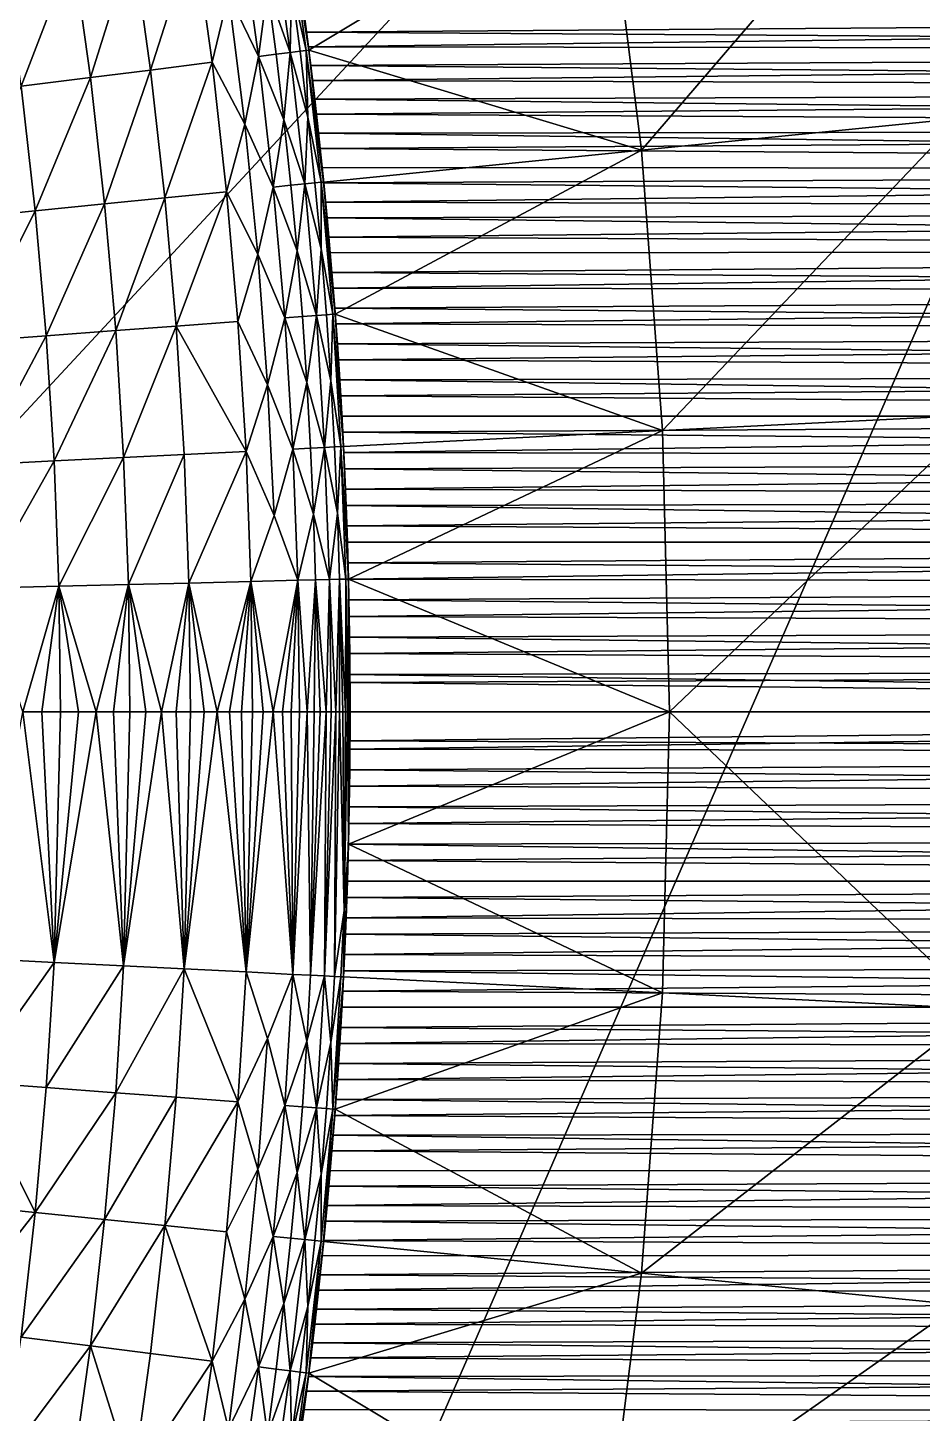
# Model space of a CAD drawing. Header units: millimetres. Extents: x -3250 to 6200, y -3250 to 3250.
# Drawn here: x 2349 to 2769, y -330 to 321 of the extents above; entities that cross this region are included whole.
import ezdxf

# ---------------------------------------------------------------- set-up
doc = ezdxf.new("R2010")
doc.units = ezdxf.units.MM
doc.header["$MEASUREMENT"] = 0
doc.layers.add('MESH_3D', color=2, linetype='CONTINUOUS')

msp = doc.modelspace()

# ---------------------------------------------------------------- linework, layer by layer
at = {"layer": 'MESH_3D'}
for points in [[(2150.48, 2436.79, 32500), (-2326.57, -2269.27, 32500), (3105.61, 957.95, 32500)], [(3105.61, 957.95, 32500), (-2326.57, -2269.27, 32500), (-1962.36, -2590.68, 32500)], [(3105.61, 957.95, 32500), (-1962.36, -2590.68, 32500), (-1625, -2814.58, 32500)], [(3105.61, 957.95, 32500), (-1625, -2814.58, 32500), (-723.19, -3168.52, 32500)], [(3105.61, 957.95, 32500), (-723.19, -3168.52, 32500), (1410.12, -2928.15, 32500)], [(3105.61, 957.95, 32500), (1410.12, -2928.15, 32500), (2382.42, -2210.56, 32500)], [(3105.61, 957.95, 32500), (2382.42, -2210.56, 32500), (3185.56, -643.97, 32500)], [(2917.05, 439.67, 24600), (2786.09, 278.79, 24400), (2768.73, 417.32, 24400)], [(2768.73, 417.32, 24400), (2636.83, 263.85, 24200), (2620.4, 394.96, 24200)], [(2768.73, 417.32, 24400), (2786.09, 278.79, 24400), (2636.83, 263.85, 24200)], [(2620.4, 394.96, 24200), (2480.6, 310.86, 24000), (2472.08, 372.61, 24000)], [(2620.4, 394.96, 24200), (2636.83, 263.85, 24200), (2480.6, 310.86, 24000)], [(2461.23, 339.65, -138.74), (2463.3, 371.28, -105.25), (2471.79, 309.76, -105.25)], [(2472.43, 341.19, -71.93), (2471.79, 309.76, -105.25), (2463.3, 371.28, -105.25)], [(2470.91, 372.43, -38.42), (2472.08, 372.61), (2480.6, 310.86)], [(2470.91, 372.43, -38.42), (2480.6, 310.86), (2479.43, 310.71, -38.42)], [(2472.43, 341.19, -71.93), (2470.91, 372.43, -38.42), (2479.43, 310.71, -38.42)], [(2472.08, 372.61), (2476.32, 343.29, 477.4), (2480.6, 310.86)], [(2472.08, 372.61, 24000), (2480.6, 310.86, 24000), (2477.49, 334.73, 1926.61)], [(2426.81, 365.78, -238.11), (2406.21, 301.54, -303.82), (2397.94, 361.43, -303.82)], [(2426.81, 365.78, -238.11), (2435.18, 305.17, -238.11), (2406.21, 301.54, -303.82)], [(2442.91, 337.12, -205.25), (2435.18, 305.17, -238.11), (2426.81, 365.78, -238.11)], [(2442.91, 337.12, -205.25), (2448.6, 369.07, -171.85), (2457.04, 307.91, -171.85)], [(2461.23, 339.65, -138.74), (2457.04, 307.91, -171.85), (2448.6, 369.07, -171.85)], [(2397.94, 361.43, -303.82), (2378.03, 298.01, -355.73), (2369.86, 357.2, -355.73)], [(2397.94, 361.43, -303.82), (2406.21, 301.54, -303.82), (2378.03, 298.01, -355.73)], [(2369.86, 357.2, -355.73), (2345.58, 293.94, -406.77), (2337.52, 352.33, -406.77)], [(2369.86, 357.2, -355.73), (2378.03, 298.01, -355.73), (2345.58, 293.94, -406.77)], [(2461.23, 339.65, -138.74), (2465.27, 308.94, -138.74), (2457.04, 307.91, -171.85)], [(2461.23, 339.65, -138.74), (2471.79, 309.76, -105.25), (2465.27, 308.94, -138.74)], [(2472.43, 341.19, -71.93), (2476.49, 310.34, -71.93), (2471.79, 309.76, -105.25)], [(2472.43, 341.19, -71.93), (2479.43, 310.71, -38.42), (2476.49, 310.34, -71.93)], [(2476.32, 343.29, 477.4), (2478.4, 327.92, 470.3), (2480.6, 310.86)], [(2442.91, 337.12, -205.25), (2450.56, 276.11, -205.25), (2435.18, 305.17, -238.11)], [(2442.91, 337.12, -205.25), (2457.04, 307.91, -171.85), (2450.56, 276.11, -205.25)], [(2480.6, 310.86, 24000), (2479.53, 319.26, 1933.53), (2477.49, 334.73, 1926.61)], [(2477.49, 334.73, 1926.61), (2479.53, 319.26, 1933.53), (3800, 329.03, 1929.2)], [(2480.41, 312.37, 463.51), (2478.4, 327.92, 470.3), (3800, 329.03, 470.8)], [(2478.4, 327.92, 470.3), (2480.41, 312.37, 463.51), (2480.6, 310.86)], [(2479.53, 319.26, 1933.53), (3800, 310.75, 1937.18), (3800, 329.03, 1929.2)], [(2480.41, 312.37, 463.51), (3800, 329.03, 470.8), (3800, 310.75, 462.82)], [(2480.6, 310.86, 24000), (2481.5, 303.61, 1940.15), (2479.53, 319.26, 1933.53)], [(2479.53, 319.26, 1933.53), (2481.5, 303.61, 1940.15), (3800, 310.75, 1937.18)], [(2450.56, 276.11, -205.25), (2457.04, 307.91, -171.85), (2463.96, 246.56, -171.85)], [(2465.27, 308.94, -138.74), (2468.93, 278.18, -138.74), (2457.04, 307.91, -171.85)], [(2468.93, 278.18, -138.74), (2463.96, 246.56, -171.85), (2457.04, 307.91, -171.85)], [(2465.27, 308.94, -138.74), (2471.79, 309.76, -105.25), (2468.93, 278.18, -138.74)], [(2468.93, 278.18, -138.74), (2471.79, 309.76, -105.25), (2478.74, 248.04, -105.25)], [(2476.49, 310.34, -71.93), (2480.16, 279.45, -71.93), (2471.79, 309.76, -105.25)], [(2480.16, 279.45, -71.93), (2478.74, 248.04, -105.25), (2471.79, 309.76, -105.25)], [(2476.49, 310.34, -71.93), (2479.43, 310.71, -38.42), (2480.16, 279.45, -71.93)], [(2479.43, 310.71, -38.42), (2480.6, 310.86), (2487.58, 248.92)], [(2479.43, 310.71, -38.42), (2487.58, 248.92), (2486.4, 248.8, -38.42)], [(2480.16, 279.45, -71.93), (2479.43, 310.71, -38.42), (2486.4, 248.8, -38.42)], [(2480.41, 312.37, 463.51), (2482.34, 296.64, 457.03), (2480.6, 310.86)], [(2482.34, 296.64, 457.03), (2480.41, 312.37, 463.51), (3800, 310.75, 462.82)], [(2480.6, 310.86), (2484.19, 280.75, 450.88), (2487.58, 248.92)], [(2480.6, 310.86), (2482.34, 296.64, 457.03), (2484.19, 280.75, 450.88)], [(2480.6, 310.86, 24000), (2487.58, 248.92, 24000), (2485.18, 271.81, 1952.41)], [(2480.6, 310.86, 24000), (2485.18, 271.81, 1952.41), (2483.38, 287.8, 1946.44)], [(2480.6, 310.86, 24000), (2483.38, 287.8, 1946.44), (2481.5, 303.61, 1940.15)], [(2636.83, 263.85, 24200), (2487.58, 248.92, 24000), (2480.6, 310.86, 24000)], [(2481.5, 303.61, 1940.15), (3800, 292.27, 1944.7), (3800, 310.75, 1937.18)], [(2482.34, 296.64, 457.03), (3800, 310.75, 462.82), (3800, 292.27, 455.3)], [(2406.21, 301.54, -303.82), (2384.72, 238.63, -355.73), (2378.03, 298.01, -355.73)], [(2406.21, 301.54, -303.82), (2412.98, 241.46, -303.82), (2384.72, 238.63, -355.73)], [(2435.18, 305.17, -238.11), (2412.98, 241.46, -303.82), (2406.21, 301.54, -303.82)], [(2435.18, 305.17, -238.11), (2442.03, 244.36, -238.11), (2412.98, 241.46, -303.82)], [(2450.56, 276.11, -205.25), (2442.03, 244.36, -238.11), (2435.18, 305.17, -238.11)], [(2481.5, 303.61, 1940.15), (2483.38, 287.8, 1946.44), (3800, 292.27, 1944.7)], [(2345.58, 293.94, -406.77), (2352.18, 235.37, -406.77), (2316.37, 231.79, -455.71)], [(2378.03, 298.01, -355.73), (2352.18, 235.37, -406.77), (2345.58, 293.94, -406.77)], [(2378.03, 298.01, -355.73), (2384.72, 238.63, -355.73), (2352.18, 235.37, -406.77)], [(2484.19, 280.75, 450.88), (2482.34, 296.64, 457.03), (3800, 292.27, 455.3)], [(2483.38, 287.8, 1946.44), (3800, 273.62, 1951.75), (3800, 292.27, 1944.7)], [(2483.38, 287.8, 1946.44), (2485.18, 271.81, 1952.41), (3800, 273.62, 1951.75)], [(2484.19, 280.75, 450.88), (3800, 292.27, 455.3), (3800, 273.62, 448.25)], [(2484.19, 280.75, 450.88), (2485.95, 264.69, 445.06), (2487.58, 248.92)], [(2485.95, 264.69, 445.06), (2484.19, 280.75, 450.88), (3800, 273.62, 448.25)], [(2450.56, 276.11, -205.25), (2456.68, 214.93, -205.25), (2442.03, 244.36, -238.11)], [(2450.56, 276.11, -205.25), (2463.96, 246.56, -171.85), (2456.68, 214.93, -205.25)], [(2468.93, 278.18, -138.74), (2472.21, 247.38, -138.74), (2463.96, 246.56, -171.85)], [(2468.93, 278.18, -138.74), (2478.74, 248.04, -105.25), (2472.21, 247.38, -138.74)], [(2480.16, 279.45, -71.93), (2483.45, 248.51, -71.93), (2478.74, 248.04, -105.25)], [(2480.16, 279.45, -71.93), (2486.4, 248.8, -38.42), (2483.45, 248.51, -71.93)], [(2485.18, 271.81, 1952.41), (3800, 254.79, 1958.34), (3800, 273.62, 1951.75)], [(2485.95, 264.69, 445.06), (3800, 273.62, 448.25), (3800, 254.79, 441.66)], [(2786.09, 278.79, 24400), (2646.71, 132.09, 24200), (2636.83, 263.85, 24200)], [(2786.09, 278.79, 24400), (2796.52, 139.57, 24400), (2646.71, 132.09, 24200)], [(2487.58, 248.92, 24000), (2486.89, 255.67, 1958.04), (2485.18, 271.81, 1952.41)], [(2485.18, 271.81, 1952.41), (2486.89, 255.67, 1958.04), (3800, 254.79, 1958.34)], [(2485.95, 264.69, 445.06), (2487.62, 248.48, 439.57), (2487.58, 248.92)], [(2487.62, 248.48, 439.57), (2485.95, 264.69, 445.06), (3800, 254.79, 441.66)], [(2636.83, 263.85, 24200), (2493.01, 186.83, 24000), (2487.58, 248.92, 24000)], [(2636.83, 263.85, 24200), (2646.71, 132.09, 24200), (2493.01, 186.83, 24000)], [(2487.58, 248.92, 24000), (2488.51, 239.38, 1963.34), (2486.89, 255.67, 1958.04)], [(2486.89, 255.67, 1958.04), (2488.51, 239.38, 1963.34), (3800, 254.79, 1958.34)], [(2487.62, 248.48, 439.57), (3800, 254.79, 441.66), (3800, 235.8, 435.54)], [(2488.51, 239.38, 1963.34), (3800, 235.8, 1964.46), (3800, 254.79, 1958.34)], [(2472.21, 247.38, -138.74), (2478.74, 248.04, -105.25), (2475.1, 216.54, -138.74)], [(2475.1, 216.54, -138.74), (2478.74, 248.04, -105.25), (2484.16, 186.16, -105.25)], [(2483.45, 248.51, -71.93), (2486.36, 217.53, -71.93), (2478.74, 248.04, -105.25)], [(2486.36, 217.53, -71.93), (2484.16, 186.16, -105.25), (2478.74, 248.04, -105.25)], [(2483.45, 248.51, -71.93), (2486.4, 248.8, -38.42), (2486.36, 217.53, -71.93)], [(2486.36, 217.53, -71.93), (2486.4, 248.8, -38.42), (2491.83, 186.74, -38.42)], [(2486.4, 248.8, -38.42), (2487.58, 248.92), (2493.01, 186.83)], [(2486.4, 248.8, -38.42), (2493.01, 186.83), (2491.83, 186.74, -38.42)], [(2487.58, 248.92), (2490.68, 215.63, 429.61), (2493.01, 186.83)], [(2487.58, 248.92), (2489.2, 232.13, 434.42), (2490.68, 215.63, 429.61)], [(2487.62, 248.48, 439.57), (2489.2, 232.13, 434.42), (2487.58, 248.92)], [(2487.58, 248.92, 24000), (2493.01, 186.83, 24000), (2490.04, 222.95, 1968.3)], [(2487.58, 248.92, 24000), (2490.04, 222.95, 1968.3), (2488.51, 239.38, 1963.34)], [(2489.2, 232.13, 434.42), (2487.62, 248.48, 439.57), (3800, 235.8, 435.54)], [(2412.98, 241.46, -303.82), (2389.93, 179.1, -355.73), (2384.72, 238.63, -355.73)], [(2412.98, 241.46, -303.82), (2418.25, 181.22, -303.82), (2389.93, 179.1, -355.73)], [(2442.03, 244.36, -238.11), (2418.25, 181.22, -303.82), (2412.98, 241.46, -303.82)], [(2442.03, 244.36, -238.11), (2447.36, 183.4, -238.11), (2418.25, 181.22, -303.82)], [(2456.68, 214.93, -205.25), (2447.36, 183.4, -238.11), (2442.03, 244.36, -238.11)], [(2456.68, 214.93, -205.25), (2463.96, 246.56, -171.85), (2469.34, 185.05, -171.85)], [(2472.21, 247.38, -138.74), (2475.1, 216.54, -138.74), (2463.96, 246.56, -171.85)], [(2475.1, 216.54, -138.74), (2469.34, 185.05, -171.85), (2463.96, 246.56, -171.85)], [(2352.18, 235.37, -406.77), (2321.43, 173.97, -455.71), (2316.37, 231.79, -455.71)], [(2352.18, 235.37, -406.77), (2357.32, 176.66, -406.77), (2321.43, 173.97, -455.71)], [(2384.72, 238.63, -355.73), (2357.32, 176.66, -406.77), (2352.18, 235.37, -406.77)], [(2384.72, 238.63, -355.73), (2389.93, 179.1, -355.73), (2357.32, 176.66, -406.77)], [(2488.51, 239.38, 1963.34), (2490.04, 222.95, 1968.3), (3800, 235.8, 1964.46)], [(2489.2, 232.13, 434.42), (3800, 235.8, 435.54), (3800, 216.67, 429.9)], [(2490.04, 222.95, 1968.3), (3800, 216.67, 1970.1), (3800, 235.8, 1964.46)], [(2490.68, 215.63, 429.61), (2489.2, 232.13, 434.42), (3800, 216.67, 429.9)], [(2493.01, 186.83, 24000), (2491.47, 206.39, 1972.92), (2490.04, 222.95, 1968.3)], [(2490.04, 222.95, 1968.3), (2491.47, 206.39, 1972.92), (3800, 216.67, 1970.1)], [(2456.68, 214.93, -205.25), (2461.28, 153.62, -205.25), (2447.36, 183.4, -238.11)], [(2456.68, 214.93, -205.25), (2469.34, 185.05, -171.85), (2461.28, 153.62, -205.25)], [(2475.1, 216.54, -138.74), (2477.61, 185.67, -138.74), (2469.34, 185.05, -171.85)], [(2475.1, 216.54, -138.74), (2484.16, 186.16, -105.25), (2477.61, 185.67, -138.74)], [(2486.36, 217.53, -71.93), (2488.88, 186.52, -71.93), (2484.16, 186.16, -105.25)], [(2486.36, 217.53, -71.93), (2491.83, 186.74, -38.42), (2488.88, 186.52, -71.93)], [(2492.07, 199, 425.15), (2490.68, 215.63, 429.61), (3800, 216.67, 429.9)], [(2490.68, 215.63, 429.61), (2492.07, 199, 425.15), (2493.01, 186.83)], [(2491.47, 206.39, 1972.92), (3800, 197.41, 1975.26), (3800, 216.67, 1970.1)], [(2492.07, 199, 425.15), (3800, 216.67, 429.9), (3800, 197.41, 424.74)], [(2493.01, 186.83, 24000), (2492.79, 189.69, 1977.19), (2491.47, 206.39, 1972.92)], [(2491.47, 206.39, 1972.92), (2492.79, 189.69, 1977.19), (3800, 197.41, 1975.26)], [(2492.07, 199, 425.15), (2493.35, 182.25, 421.04), (2493.01, 186.83)], [(2493.35, 182.25, 421.04), (2492.07, 199, 425.15), (3800, 197.41, 424.74)], [(2492.79, 189.69, 1977.19), (3800, 178.02, 1979.94), (3800, 197.41, 1975.26)], [(2493.35, 182.25, 421.04), (3800, 197.41, 424.74), (3800, 178.02, 420.06)], [(2493.01, 186.83, 24000), (2494.02, 172.88, 1981.1), (2492.79, 189.69, 1977.19)], [(2492.79, 189.69, 1977.19), (2494.02, 172.88, 1981.1), (3800, 178.02, 1979.94)], [(2447.36, 183.4, -238.11), (2451.17, 122.33, -238.11), (2418.25, 181.22, -303.82)], [(2461.28, 153.62, -205.25), (2451.17, 122.33, -238.11), (2447.36, 183.4, -238.11)], [(2461.28, 153.62, -205.25), (2469.34, 185.05, -171.85), (2473.18, 123.43, -171.85)], [(2477.61, 185.67, -138.74), (2479.73, 154.77, -138.74), (2469.34, 185.05, -171.85)], [(2479.73, 154.77, -138.74), (2473.18, 123.43, -171.85), (2469.34, 185.05, -171.85)], [(2477.61, 185.67, -138.74), (2484.16, 186.16, -105.25), (2479.73, 154.77, -138.74)], [(2479.73, 154.77, -138.74), (2484.16, 186.16, -105.25), (2488.03, 124.17, -105.25)], [(2488.88, 186.52, -71.93), (2491.01, 155.47, -71.93), (2484.16, 186.16, -105.25)], [(2491.01, 155.47, -71.93), (2488.03, 124.17, -105.25), (2484.16, 186.16, -105.25)], [(2488.88, 186.52, -71.93), (2491.83, 186.74, -38.42), (2491.01, 155.47, -71.93)], [(2491.01, 155.47, -71.93), (2491.83, 186.74, -38.42), (2495.71, 124.56, -38.42)], [(2491.83, 186.74, -38.42), (2493.01, 186.83), (2496.89, 124.61)], [(2491.83, 186.74, -38.42), (2496.89, 124.61), (2495.71, 124.56, -38.42)], [(2493.01, 186.83), (2493.35, 182.25, 421.04), (2494.52, 165.39, 417.28)], [(2493.01, 186.83), (2494.52, 165.39, 417.28), (2495.59, 148.42, 413.89)], [(2493.01, 186.83), (2495.59, 148.42, 413.89), (2496.89, 124.61)], [(2493.01, 186.83, 24000), (2496.89, 124.61, 24000), (2495.13, 155.96, 1984.65)], [(2493.01, 186.83, 24000), (2495.13, 155.96, 1984.65), (2494.02, 172.88, 1981.1)], [(2646.71, 132.09, 24200), (2496.89, 124.61, 24000), (2493.01, 186.83, 24000)], [(2357.32, 176.66, -406.77), (2325.05, 116.04, -455.71), (2321.43, 173.97, -455.71)], [(2357.32, 176.66, -406.77), (2360.99, 117.83, -406.77), (2325.05, 116.04, -455.71)], [(2389.93, 179.1, -355.73), (2360.99, 117.83, -406.77), (2357.32, 176.66, -406.77)], [(2389.93, 179.1, -355.73), (2393.65, 119.46, -355.73), (2360.99, 117.83, -406.77)], [(2418.25, 181.22, -303.82), (2393.65, 119.46, -355.73), (2389.93, 179.1, -355.73)], [(2418.25, 181.22, -303.82), (2422.02, 120.88, -303.82), (2393.65, 119.46, -355.73)], [(2451.17, 122.33, -238.11), (2422.02, 120.88, -303.82), (2418.25, 181.22, -303.82)], [(2494.52, 165.39, 417.28), (2493.35, 182.25, 421.04), (3800, 178.02, 420.06)], [(2494.02, 172.88, 1981.1), (3800, 158.52, 1984.14), (3800, 178.02, 1979.94)], [(2494.52, 165.39, 417.28), (3800, 178.02, 420.06), (3800, 158.52, 415.86)], [(2494.02, 172.88, 1981.1), (2495.13, 155.96, 1984.65), (3800, 158.52, 1984.14)], [(2495.59, 148.42, 413.89), (2494.52, 165.39, 417.28), (3800, 158.52, 415.86)], [(2495.13, 155.96, 1984.65), (3800, 138.92, 1987.85), (3800, 158.52, 1984.14)], [(2495.59, 148.42, 413.89), (3800, 158.52, 415.86), (3800, 138.92, 412.15)], [(2461.28, 153.62, -205.25), (2464.34, 92.21, -205.25), (2451.17, 122.33, -238.11)], [(2461.28, 153.62, -205.25), (2473.18, 123.43, -171.85), (2464.34, 92.21, -205.25)], [(2479.73, 154.77, -138.74), (2481.46, 123.84, -138.74), (2473.18, 123.43, -171.85)], [(2479.73, 154.77, -138.74), (2488.03, 124.17, -105.25), (2481.46, 123.84, -138.74)], [(2491.01, 155.47, -71.93), (2492.75, 124.41, -71.93), (2488.03, 124.17, -105.25)], [(2491.01, 155.47, -71.93), (2495.71, 124.56, -38.42), (2492.75, 124.41, -71.93)], [(2496.89, 124.61, 24000), (2496.14, 138.93, 1987.84), (2495.13, 155.96, 1984.65)], [(2495.13, 155.96, 1984.65), (2496.14, 138.93, 1987.84), (3800, 138.92, 1987.85)], [(2495.59, 148.42, 413.89), (2496.55, 131.35, 410.86), (2496.89, 124.61)], [(2496.55, 131.35, 410.86), (2495.59, 148.42, 413.89), (3800, 138.92, 412.15)], [(2496.89, 124.61, 24000), (2497.03, 121.81, 1990.67), (2496.14, 138.93, 1987.84)], [(2496.14, 138.93, 1987.84), (2497.03, 121.81, 1990.67), (3800, 138.92, 1987.85)], [(2496.55, 131.35, 410.86), (3800, 138.92, 412.15), (3800, 119.23, 408.94)], [(2497.03, 121.81, 1990.67), (3800, 119.23, 1991.06), (3800, 138.92, 1987.85)], [(2796.52, 139.57, 24400), (2650, 0, 24200), (2646.71, 132.09, 24200)], [(2796.52, 139.57, 24400), (2800, 0, 24400), (2650, 0, 24200)], [(2496.55, 131.35, 410.86), (2497.39, 114.18, 408.19), (2496.89, 124.61)], [(2497.39, 114.18, 408.19), (2496.55, 131.35, 410.86), (3800, 119.23, 408.94)], [(2646.71, 132.09, 24200), (2499.22, 62.33, 24000), (2496.89, 124.61, 24000)], [(2646.71, 132.09, 24200), (2650, 0, 24200), (2499.22, 62.33, 24000)], [(2481.46, 123.84, -138.74), (2482.82, 92.9, -138.74), (2473.18, 123.43, -171.85)], [(2481.46, 123.84, -138.74), (2488.03, 124.17, -105.25), (2482.82, 92.9, -138.74)], [(2482.82, 92.9, -138.74), (2488.03, 124.17, -105.25), (2490.35, 62.11, -105.25)], [(2492.75, 124.41, -71.93), (2494.11, 93.32, -71.93), (2488.03, 124.17, -105.25)], [(2494.11, 93.32, -71.93), (2490.35, 62.11, -105.25), (2488.03, 124.17, -105.25)], [(2492.75, 124.41, -71.93), (2495.71, 124.56, -38.42), (2494.11, 93.32, -71.93)], [(2494.11, 93.32, -71.93), (2495.71, 124.56, -38.42), (2498.04, 62.3, -38.42)], [(2495.71, 124.56, -38.42), (2496.89, 124.61), (2499.22, 62.33)], [(2495.71, 124.56, -38.42), (2499.22, 62.33), (2498.04, 62.3, -38.42)], [(2496.89, 124.61), (2497.39, 114.18, 408.19), (2498.12, 96.94, 405.89)], [(2496.89, 124.61), (2498.12, 96.94, 405.89), (2499.22, 62.33)], [(2496.89, 124.61, 24000), (2499.22, 62.33, 24000), (2498.47, 87.31, 1995.22)], [(2496.89, 124.61, 24000), (2498.47, 87.31, 1995.22), (2497.81, 104.6, 1993.13)], [(2496.89, 124.61, 24000), (2497.81, 104.6, 1993.13), (2497.03, 121.81, 1990.67)], [(2360.99, 117.83, -406.77), (2327.22, 58.04, -455.71), (2325.05, 116.04, -455.71)], [(2360.99, 117.83, -406.77), (2363.19, 58.93, -406.77), (2327.22, 58.04, -455.71)], [(2393.65, 119.46, -355.73), (2363.19, 58.93, -406.77), (2360.99, 117.83, -406.77)], [(2393.65, 119.46, -355.73), (2395.88, 59.75, -355.73), (2363.19, 58.93, -406.77)], [(2422.02, 120.88, -303.82), (2395.88, 59.75, -355.73), (2393.65, 119.46, -355.73)], [(2422.02, 120.88, -303.82), (2424.28, 60.46, -303.82), (2395.88, 59.75, -355.73)], [(2451.17, 122.33, -238.11), (2424.28, 60.46, -303.82), (2422.02, 120.88, -303.82)], [(2451.17, 122.33, -238.11), (2453.46, 61.19, -238.11), (2424.28, 60.46, -303.82)], [(2464.34, 92.21, -205.25), (2453.46, 61.19, -238.11), (2451.17, 122.33, -238.11)], [(2464.34, 92.21, -205.25), (2473.18, 123.43, -171.85), (2475.49, 61.73, -171.85)], [(2482.82, 92.9, -138.74), (2475.49, 61.73, -171.85), (2473.18, 123.43, -171.85)], [(2497.03, 121.81, 1990.67), (2497.81, 104.6, 1993.13), (3800, 119.23, 1991.06)], [(2497.39, 114.18, 408.19), (3800, 119.23, 408.94), (3800, 99.47, 406.21)], [(2497.81, 104.6, 1993.13), (3800, 99.47, 1993.79), (3800, 119.23, 1991.06)], [(2498.12, 96.94, 405.89), (2497.39, 114.18, 408.19), (3800, 99.47, 406.21)], [(2497.81, 104.6, 1993.13), (2498.47, 87.31, 1995.22), (3800, 99.47, 1993.79)], [(2498.12, 96.94, 405.89), (3800, 99.47, 406.21), (3800, 79.65, 403.98)], [(2498.47, 87.31, 1995.22), (3800, 79.65, 1996.02), (3800, 99.47, 1993.79)], [(2464.34, 92.21, -205.25), (2475.49, 61.73, -171.85), (2453.46, 61.19, -238.11)], [(2482.82, 92.9, -138.74), (2483.78, 61.94, -138.74), (2475.49, 61.73, -171.85)], [(2482.82, 92.9, -138.74), (2490.35, 62.11, -105.25), (2483.78, 61.94, -138.74)], [(2494.11, 93.32, -71.93), (2495.08, 62.22, -71.93), (2490.35, 62.11, -105.25)], [(2494.11, 93.32, -71.93), (2498.04, 62.3, -38.42), (2495.08, 62.22, -71.93)], [(2498.12, 96.94, 405.89), (2498.73, 79.62, 403.97), (2499.22, 62.33)], [(2498.73, 79.62, 403.97), (2498.12, 96.94, 405.89), (3800, 79.65, 403.98)], [(2499.22, 62.33, 24000), (2499.02, 69.96, 1996.94), (2498.47, 87.31, 1995.22)], [(2498.47, 87.31, 1995.22), (2499.02, 69.96, 1996.94), (3800, 79.65, 1996.02)], [(2499.23, 62.23, 402.42), (2498.73, 79.62, 403.97), (3800, 79.65, 403.98)], [(2498.73, 79.62, 403.97), (2499.23, 62.23, 402.42), (2499.22, 62.33)], [(2499.02, 69.96, 1996.94), (3800, 59.78, 1997.76), (3800, 79.65, 1996.02)], [(2499.23, 62.23, 402.42), (3800, 79.65, 403.98), (3800, 59.78, 402.24)], [(2499.22, 62.33, 24000), (2499.45, 52.54, 1998.27), (2499.02, 69.96, 1996.94)], [(2499.02, 69.96, 1996.94), (2499.45, 52.54, 1998.27), (3800, 59.78, 1997.76)], [(2363.19, 58.93, -406.77), (2346.31, 0, -431.52), (2327.22, 58.04, -455.71)], [(2363.19, 58.93, -406.77), (2355.22, 0, -419.21), (2346.31, 0, -431.52)], [(2363.19, 58.93, -406.77), (2363.93, 0, -406.77), (2355.22, 0, -419.21)], [(2395.88, 59.75, -355.73), (2380.74, 0, -381.47), (2363.19, 58.93, -406.77)], [(2363.19, 58.93, -406.77), (2372.44, 0, -394.19), (2363.93, 0, -406.77)], [(2363.19, 58.93, -406.77), (2380.74, 0, -381.47), (2372.44, 0, -394.19)], [(2395.88, 59.75, -355.73), (2388.83, 0, -368.61), (2380.74, 0, -381.47)], [(2395.88, 59.75, -355.73), (2396.63, 0, -355.73), (2388.83, 0, -368.61)], [(2424.28, 60.46, -303.82), (2411.43, 0, -329.78), (2395.88, 59.75, -355.73)], [(2395.88, 59.75, -355.73), (2404.14, 0, -342.82), (2396.63, 0, -355.73)], [(2395.88, 59.75, -355.73), (2411.43, 0, -329.78), (2404.14, 0, -342.82)], [(2424.28, 60.46, -303.82), (2418.39, 0, -316.78), (2411.43, 0, -329.78)], [(2424.28, 60.46, -303.82), (2425.03, 0, -303.82), (2418.39, 0, -316.78)], [(2453.46, 61.19, -238.11), (2437.55, 0, -277.64), (2424.28, 60.46, -303.82)], [(2424.28, 60.46, -303.82), (2431.43, 0, -290.74), (2425.03, 0, -303.82)], [(2424.28, 60.46, -303.82), (2437.55, 0, -277.64), (2431.43, 0, -290.74)], [(2453.46, 61.19, -238.11), (2443.38, 0, -264.52), (2437.55, 0, -277.64)], [(2453.46, 61.19, -238.11), (2448.96, 0, -251.29), (2443.38, 0, -264.52)], [(2453.46, 61.19, -238.11), (2454.23, 0, -238.11), (2448.96, 0, -251.29)], [(2475.49, 61.73, -171.85), (2463.87, 0, -211.73), (2453.46, 61.19, -238.11)], [(2453.46, 61.19, -238.11), (2459.18, 0, -224.97), (2454.23, 0, -238.11)], [(2453.46, 61.19, -238.11), (2463.87, 0, -211.73), (2459.18, 0, -224.97)], [(2475.49, 61.73, -171.85), (2468.28, 0, -198.48), (2463.87, 0, -211.73)], [(2475.49, 61.73, -171.85), (2472.41, 0, -185.21), (2468.28, 0, -198.48)], [(2475.49, 61.73, -171.85), (2476.26, 0, -171.85), (2472.41, 0, -185.21)], [(2483.78, 61.94, -138.74), (2479.81, 0, -158.54), (2475.49, 61.73, -171.85)], [(2475.49, 61.73, -171.85), (2479.81, 0, -158.54), (2476.26, 0, -171.85)], [(2483.78, 61.94, -138.74), (2483.06, 0, -145.28), (2479.81, 0, -158.54)], [(2483.78, 61.94, -138.74), (2486.03, 0, -131.96), (2483.06, 0, -145.28)], [(2483.78, 61.94, -138.74), (2490.35, 62.11, -105.25), (2488.72, 0, -118.61)], [(2483.78, 61.94, -138.74), (2488.72, 0, -118.61), (2486.03, 0, -131.96)], [(2490.35, 62.11, -105.25), (2491.12, 0, -105.25), (2488.72, 0, -118.61)], [(2495.08, 62.22, -71.93), (2493.24, 0, -91.84), (2490.35, 62.11, -105.25)], [(2490.35, 62.11, -105.25), (2493.24, 0, -91.84), (2491.12, 0, -105.25)], [(2495.08, 62.22, -71.93), (2495.07, 0, -78.47), (2493.24, 0, -91.84)], [(2495.08, 62.22, -71.93), (2496.6, 0, -65.14), (2495.07, 0, -78.47)], [(2495.08, 62.22, -71.93), (2498.04, 62.3, -38.42), (2497.85, 0, -51.79)], [(2495.08, 62.22, -71.93), (2497.85, 0, -51.79), (2496.6, 0, -65.14)], [(2498.04, 62.3, -38.42), (2498.82, 0, -38.42), (2497.85, 0, -51.79)], [(2498.04, 62.3, -38.42), (2499.22, 62.33), (2499.5, 0, -25.02)], [(2498.04, 62.3, -38.42), (2499.5, 0, -25.02), (2498.82, 0, -38.42)], [(2499.22, 62.33), (2499.88, 0, -12.51), (2499.5, 0, -25.02)], [(2499.22, 62.33), (2500, 0), (2499.88, 0, -12.51)], [(2499.22, 62.33), (2499.6, 44.79, 401.25), (2499.85, 27.3, 400.47)], [(2499.22, 62.33), (2499.85, 27.3, 400.47), (2500, 0)], [(2499.23, 62.23, 402.42), (2499.6, 44.79, 401.25), (2499.22, 62.33)], [(2499.22, 62.33, 24000), (2500, 0, 24000), (2499.75, 35.07, 1999.23)], [(2499.22, 62.33, 24000), (2499.75, 35.07, 1999.23), (2499.45, 52.54, 1998.27)], [(2650, 0, 24200), (2500, 0, 24000), (2499.22, 62.33, 24000)], [(2499.6, 44.79, 401.25), (2499.23, 62.23, 402.42), (3800, 59.78, 402.24)], [(2499.45, 52.54, 1998.27), (3800, 39.88, 1999.01), (3800, 59.78, 1997.76)], [(2499.6, 44.79, 401.25), (3800, 59.78, 402.24), (3800, 39.88, 400.99)], [(2499.45, 52.54, 1998.27), (2499.75, 35.07, 1999.23), (3800, 39.88, 1999.01)], [(2499.85, 27.3, 400.47), (2499.6, 44.79, 401.25), (3800, 39.88, 400.99)], [(2499.75, 35.07, 1999.23), (3800, 19.94, 1999.75), (3800, 39.88, 1999.01)], [(2499.85, 27.3, 400.47), (3800, 39.88, 400.99), (3800, 19.94, 400.25)], [(2500, 0, 24000), (2499.94, 17.55, 1999.81), (2499.75, 35.07, 1999.23)], [(2499.75, 35.07, 1999.23), (2499.94, 17.55, 1999.81), (3800, 19.94, 1999.75)], [(2499.85, 27.3, 400.47), (2499.96, 13.66, 400.12), (2500, 0)], [(2499.96, 13.66, 400.12), (2499.85, 27.3, 400.47), (3800, 19.94, 400.25)], [(2499.94, 17.55, 1999.81), (3800, 0, 2000), (3800, 19.94, 1999.75)], [(2499.96, 13.66, 400.12), (3800, 19.94, 400.25), (3800, 0, 400)], [(2500, 0, 24000), (2500, 0, 2000), (2499.94, 17.55, 1999.81)], [(2499.94, 17.55, 1999.81), (2500, 0, 2000), (3800, 0, 2000)], [(2499.96, 13.66, 400.12), (2500, 0, 400), (2500, 0)], [(2500, 0, 400), (2499.96, 13.66, 400.12), (3800, 0, 400)], [(2360.99, -117.83, -406.77), (2325.05, -116.04, -455.71), (2346.31, 0, -431.52)], [(2360.99, -117.83, -406.77), (2346.31, 0, -431.52), (2355.22, 0, -419.21)], [(2360.99, -117.83, -406.77), (2355.22, 0, -419.21), (2363.93, 0, -406.77)], [(2360.99, -117.83, -406.77), (2363.93, 0, -406.77), (2372.44, 0, -394.19)], [(2360.99, -117.83, -406.77), (2372.44, 0, -394.19), (2380.74, 0, -381.47)], [(2393.65, -119.46, -355.73), (2360.99, -117.83, -406.77), (2380.74, 0, -381.47)], [(2393.65, -119.46, -355.73), (2380.74, 0, -381.47), (2388.83, 0, -368.61)], [(2393.65, -119.46, -355.73), (2388.83, 0, -368.61), (2396.63, 0, -355.73)], [(2393.65, -119.46, -355.73), (2396.63, 0, -355.73), (2404.14, 0, -342.82)], [(2393.65, -119.46, -355.73), (2404.14, 0, -342.82), (2411.43, 0, -329.78)], [(2422.02, -120.88, -303.82), (2393.65, -119.46, -355.73), (2411.43, 0, -329.78)], [(2422.02, -120.88, -303.82), (2411.43, 0, -329.78), (2418.39, 0, -316.78)], [(2422.02, -120.88, -303.82), (2418.39, 0, -316.78), (2425.03, 0, -303.82)], [(2422.02, -120.88, -303.82), (2425.03, 0, -303.82), (2431.43, 0, -290.74)], [(2422.02, -120.88, -303.82), (2431.43, 0, -290.74), (2437.55, 0, -277.64)], [(2451.17, -122.33, -238.11), (2422.02, -120.88, -303.82), (2437.55, 0, -277.64)], [(2451.17, -122.33, -238.11), (2437.55, 0, -277.64), (2443.38, 0, -264.52)], [(2451.17, -122.33, -238.11), (2443.38, 0, -264.52), (2448.96, 0, -251.29)], [(2451.17, -122.33, -238.11), (2448.96, 0, -251.29), (2454.23, 0, -238.11)], [(2451.17, -122.33, -238.11), (2454.23, 0, -238.11), (2459.18, 0, -224.97)], [(2451.17, -122.33, -238.11), (2459.18, 0, -224.97), (2463.87, 0, -211.73)], [(2473.18, -123.43, -171.85), (2451.17, -122.33, -238.11), (2463.87, 0, -211.73)], [(2473.18, -123.43, -171.85), (2463.87, 0, -211.73), (2468.28, 0, -198.48)], [(2473.18, -123.43, -171.85), (2468.28, 0, -198.48), (2472.41, 0, -185.21)], [(2473.18, -123.43, -171.85), (2472.41, 0, -185.21), (2476.26, 0, -171.85)], [(2473.18, -123.43, -171.85), (2476.26, 0, -171.85), (2479.81, 0, -158.54)], [(2481.46, -123.84, -138.74), (2473.18, -123.43, -171.85), (2479.81, 0, -158.54)], [(2481.46, -123.84, -138.74), (2479.81, 0, -158.54), (2483.06, 0, -145.28)], [(2481.46, -123.84, -138.74), (2488.72, 0, -118.61), (2488.03, -124.17, -105.25)], [(2481.46, -123.84, -138.74), (2483.06, 0, -145.28), (2486.03, 0, -131.96)], [(2481.46, -123.84, -138.74), (2486.03, 0, -131.96), (2488.72, 0, -118.61)], [(2488.03, -124.17, -105.25), (2488.72, 0, -118.61), (2491.12, 0, -105.25)], [(2488.03, -124.17, -105.25), (2491.12, 0, -105.25), (2493.24, 0, -91.84)], [(2492.75, -124.41, -71.93), (2488.03, -124.17, -105.25), (2493.24, 0, -91.84)], [(2492.75, -124.41, -71.93), (2493.24, 0, -91.84), (2495.07, 0, -78.47)], [(2497.21, -93.44, -36.03), (2492.75, -124.41, -71.93), (2495.07, 0, -78.47)], [(2497.21, -93.44, -36.03), (2495.07, 0, -78.47), (2496.6, 0, -65.14)], [(2497.21, -93.44, -36.03), (2496.6, 0, -65.14), (2497.85, 0, -51.79)], [(2497.21, -93.44, -36.03), (2497.85, 0, -51.79), (2498.82, 0, -38.42)], [(2497.21, -93.44, -36.03), (2498.82, 0, -38.42), (2499.22, -62.33)], [(2499.5, 0, -25.02), (2499.22, -62.33), (2498.82, 0, -38.42)], [(2499.88, 0, -12.51), (2499.22, -62.33), (2499.5, 0, -25.02)], [(2500, 0), (2499.22, -62.33), (2499.88, 0, -12.51)], [(2500, 0), (2499.75, -35.07, 400.77), (2499.22, -62.33)], [(2500, 0, 24000), (2499.22, -62.33, 24000), (2499.85, -27.29, 1999.53)], [(2650, 0, 24200), (2499.22, -62.33, 24000), (2500, 0, 24000)], [(2646.71, -132.09, 24200), (2499.22, -62.33, 24000), (2650, 0, 24200)], [(2500, 0), (2499.94, -17.55, 400.19), (2499.75, -35.07, 400.77)], [(2500, 0, 24000), (2499.85, -27.29, 1999.53), (2499.96, -13.66, 1999.88)], [(2500, 0, 400), (2499.94, -17.55, 400.19), (2500, 0)], [(2499.94, -17.55, 400.19), (3800, 0, 400), (3800, -19.94, 400.25)], [(2499.94, -17.55, 400.19), (2500, 0, 400), (3800, 0, 400)], [(2500, 0, 24000), (2499.96, -13.66, 1999.88), (2500, 0, 2000)], [(2500, 0, 2000), (2499.96, -13.66, 1999.88), (3800, 0, 2000)], [(2796.52, -139.57, 24400), (2646.71, -132.09, 24200), (2650, 0, 24200)], [(2796.52, -139.57, 24400), (2650, 0, 24200), (2800, 0, 24400)], [(2499.96, -13.66, 1999.88), (3800, -19.94, 1999.75), (3800, 0, 2000)], [(2499.75, -35.07, 400.77), (2499.94, -17.55, 400.19), (3800, -19.94, 400.25)], [(2499.96, -13.66, 1999.88), (2499.85, -27.29, 1999.53), (3800, -19.94, 1999.75)], [(2499.75, -35.07, 400.77), (3800, -19.94, 400.25), (3800, -39.88, 400.99)], [(2499.85, -27.29, 1999.53), (3800, -39.88, 1999.01), (3800, -19.94, 1999.75)], [(2499.22, -62.33, 24000), (2499.6, -44.79, 1998.75), (2499.85, -27.29, 1999.53)], [(2499.85, -27.29, 1999.53), (2499.6, -44.79, 1998.75), (3800, -39.88, 1999.01)], [(2499.75, -35.07, 400.77), (2499.45, -52.54, 401.73), (2499.22, -62.33)], [(2499.45, -52.54, 401.73), (2499.75, -35.07, 400.77), (3800, -39.88, 400.99)], [(2499.22, -62.33, 24000), (2499.23, -62.23, 1997.58), (2499.6, -44.79, 1998.75)], [(2499.6, -44.79, 1998.75), (2499.23, -62.23, 1997.58), (3800, -59.78, 1997.76)], [(2499.45, -52.54, 401.73), (3800, -39.88, 400.99), (3800, -59.78, 402.24)], [(2499.6, -44.79, 1998.75), (3800, -59.78, 1997.76), (3800, -39.88, 1999.01)], [(2499.45, -52.54, 401.73), (2499.02, -69.96, 403.06), (2499.22, -62.33)], [(2499.02, -69.96, 403.06), (2499.45, -52.54, 401.73), (3800, -59.78, 402.24)], [(2497.21, -93.44, -36.03), (2499.22, -62.33), (2496.89, -124.61)], [(2499.22, -62.33), (2498.47, -87.31, 404.78), (2496.89, -124.61)], [(2499.22, -62.33, 24000), (2496.89, -124.61, 24000), (2498.12, -96.93, 1994.11)], [(2646.71, -132.09, 24200), (2496.89, -124.61, 24000), (2499.22, -62.33, 24000)], [(2499.22, -62.33, 24000), (2498.12, -96.93, 1994.11), (2498.73, -79.61, 1996.03)], [(2499.22, -62.33), (2499.02, -69.96, 403.06), (2498.47, -87.31, 404.78)], [(2499.22, -62.33, 24000), (2498.73, -79.61, 1996.03), (2499.23, -62.23, 1997.58)], [(2499.23, -62.23, 1997.58), (2498.73, -79.61, 1996.03), (3800, -79.65, 1996.02)], [(2499.02, -69.96, 403.06), (3800, -59.78, 402.24), (3800, -79.65, 403.98)], [(2499.23, -62.23, 1997.58), (3800, -79.65, 1996.02), (3800, -59.78, 1997.76)], [(2498.47, -87.31, 404.78), (2499.02, -69.96, 403.06), (3800, -79.65, 403.98)], [(2498.73, -79.61, 1996.03), (2498.12, -96.93, 1994.11), (3800, -79.65, 1996.02)], [(2498.12, -96.93, 1994.11), (3800, -99.47, 1993.79), (3800, -79.65, 1996.02)], [(2498.47, -87.31, 404.78), (3800, -79.65, 403.98), (3800, -99.47, 406.21)], [(2498.47, -87.31, 404.78), (2497.81, -104.6, 406.87), (2496.89, -124.61)], [(2497.81, -104.6, 406.87), (2498.47, -87.31, 404.78), (3800, -99.47, 406.21)], [(2497.21, -93.44, -36.03), (2495.71, -124.56, -38.42), (2492.75, -124.41, -71.93)], [(2497.21, -93.44, -36.03), (2496.89, -124.61), (2495.71, -124.56, -38.42)], [(2496.89, -124.61, 24000), (2497.39, -114.18, 1991.81), (2498.12, -96.93, 1994.11)], [(2498.12, -96.93, 1994.11), (2497.39, -114.18, 1991.81), (3800, -99.47, 1993.79)], [(2497.39, -114.18, 1991.81), (3800, -119.23, 1991.06), (3800, -99.47, 1993.79)], [(2497.81, -104.6, 406.87), (3800, -99.47, 406.21), (3800, -119.23, 408.94)], [(2497.81, -104.6, 406.87), (2497.03, -121.81, 409.33), (2496.89, -124.61)], [(2497.03, -121.81, 409.33), (2497.81, -104.6, 406.87), (3800, -119.23, 408.94)], [(2360.99, -117.83, -406.77), (2321.43, -173.97, -455.71), (2325.05, -116.04, -455.71)], [(2496.89, -124.61, 24000), (2496.55, -131.34, 1989.14), (2497.39, -114.18, 1991.81)], [(2497.39, -114.18, 1991.81), (2496.55, -131.34, 1989.14), (3800, -119.23, 1991.06)], [(2360.99, -117.83, -406.77), (2357.32, -176.66, -406.77), (2321.43, -173.97, -455.71)], [(2393.65, -119.46, -355.73), (2357.32, -176.66, -406.77), (2360.99, -117.83, -406.77)], [(2393.65, -119.46, -355.73), (2389.93, -179.1, -355.73), (2357.32, -176.66, -406.77)], [(2422.02, -120.88, -303.82), (2389.93, -179.1, -355.73), (2393.65, -119.46, -355.73)], [(2422.02, -120.88, -303.82), (2418.25, -181.22, -303.82), (2389.93, -179.1, -355.73)], [(2447.36, -183.4, -238.11), (2418.25, -181.22, -303.82), (2422.02, -120.88, -303.82)], [(2451.17, -122.33, -238.11), (2447.36, -183.4, -238.11), (2422.02, -120.88, -303.82)], [(2461.28, -153.62, -205.25), (2447.36, -183.4, -238.11), (2451.17, -122.33, -238.11)], [(2461.28, -153.62, -205.25), (2451.17, -122.33, -238.11), (2473.18, -123.43, -171.85)], [(2461.28, -153.62, -205.25), (2473.18, -123.43, -171.85), (2469.34, -185.05, -171.85)], [(2479.73, -154.77, -138.74), (2469.34, -185.05, -171.85), (2473.18, -123.43, -171.85)], [(2481.46, -123.84, -138.74), (2479.73, -154.77, -138.74), (2473.18, -123.43, -171.85)], [(2497.03, -121.81, 409.33), (2496.14, -138.93, 412.16), (2496.89, -124.61)], [(2496.14, -138.93, 412.16), (2497.03, -121.81, 409.33), (3800, -138.92, 412.15)], [(2496.55, -131.34, 1989.14), (3800, -138.92, 1987.85), (3800, -119.23, 1991.06)], [(2497.03, -121.81, 409.33), (3800, -119.23, 408.94), (3800, -138.92, 412.15)], [(2481.46, -123.84, -138.74), (2488.03, -124.17, -105.25), (2479.73, -154.77, -138.74)], [(2479.73, -154.77, -138.74), (2488.03, -124.17, -105.25), (2484.16, -186.16, -105.25)], [(2491.01, -155.47, -71.93), (2484.16, -186.16, -105.25), (2488.03, -124.17, -105.25)], [(2492.75, -124.41, -71.93), (2491.01, -155.47, -71.93), (2488.03, -124.17, -105.25)], [(2492.75, -124.41, -71.93), (2495.71, -124.56, -38.42), (2491.01, -155.47, -71.93)], [(2491.01, -155.47, -71.93), (2495.71, -124.56, -38.42), (2491.83, -186.74, -38.42)], [(2495.71, -124.56, -38.42), (2496.89, -124.61), (2491.83, -186.74, -38.42)], [(2491.83, -186.74, -38.42), (2496.89, -124.61), (2493.01, -186.83)], [(2496.89, -124.61), (2495.13, -155.96, 415.35), (2493.01, -186.83)], [(2496.89, -124.61, 24000), (2493.01, -186.83, 24000), (2495.59, -148.41, 1986.11)], [(2646.71, -132.09, 24200), (2493.01, -186.83, 24000), (2496.89, -124.61, 24000)], [(2496.89, -124.61), (2496.14, -138.93, 412.16), (2495.13, -155.96, 415.35)], [(2496.89, -124.61, 24000), (2495.59, -148.41, 1986.11), (2496.55, -131.34, 1989.14)], [(2646.71, -132.09, 24200), (2636.83, -263.85, 24200), (2493.01, -186.83, 24000)], [(2496.55, -131.34, 1989.14), (2495.59, -148.41, 1986.11), (3800, -138.92, 1987.85)], [(2796.52, -139.57, 24400), (2636.83, -263.85, 24200), (2646.71, -132.09, 24200)], [(2495.13, -155.96, 415.35), (3800, -138.92, 412.15), (3800, -158.52, 415.86)], [(2495.13, -155.96, 415.35), (2496.14, -138.93, 412.16), (3800, -138.92, 412.15)], [(2495.59, -148.41, 1986.11), (3800, -158.52, 1984.14), (3800, -138.92, 1987.85)], [(2796.52, -139.57, 24400), (2786.09, -278.79, 24400), (2636.83, -263.85, 24200)], [(2493.01, -186.83, 24000), (2494.52, -165.39, 1982.72), (2495.59, -148.41, 1986.11)], [(2495.59, -148.41, 1986.11), (2494.52, -165.39, 1982.72), (3800, -158.52, 1984.14)], [(2461.28, -153.62, -205.25), (2456.68, -214.93, -205.25), (2447.36, -183.4, -238.11)], [(2461.28, -153.62, -205.25), (2469.34, -185.05, -171.85), (2456.68, -214.93, -205.25)], [(2479.73, -154.77, -138.74), (2477.61, -185.67, -138.74), (2469.34, -185.05, -171.85)], [(2479.73, -154.77, -138.74), (2484.16, -186.16, -105.25), (2477.61, -185.67, -138.74)], [(2491.01, -155.47, -71.93), (2488.88, -186.52, -71.93), (2484.16, -186.16, -105.25)], [(2491.01, -155.47, -71.93), (2491.83, -186.74, -38.42), (2488.88, -186.52, -71.93)], [(2495.13, -155.96, 415.35), (2494.02, -172.88, 418.9), (2493.01, -186.83)], [(2494.02, -172.88, 418.9), (2495.13, -155.96, 415.35), (3800, -158.52, 415.86)], [(2494.02, -172.88, 418.9), (3800, -158.52, 415.86), (3800, -178.02, 420.06)], [(2494.52, -165.39, 1982.72), (3800, -178.02, 1979.94), (3800, -158.52, 1984.14)], [(2493.01, -186.83, 24000), (2493.35, -182.25, 1978.96), (2494.52, -165.39, 1982.72)], [(2494.52, -165.39, 1982.72), (2493.35, -182.25, 1978.96), (3800, -178.02, 1979.94)], [(2352.18, -235.37, -406.77), (2316.37, -231.79, -455.71), (2321.43, -173.97, -455.71)], [(2357.32, -176.66, -406.77), (2352.18, -235.37, -406.77), (2321.43, -173.97, -455.71)], [(2494.02, -172.88, 418.9), (2492.79, -189.69, 422.81), (2493.01, -186.83)], [(2492.79, -189.69, 422.81), (2494.02, -172.88, 418.9), (3800, -178.02, 420.06)], [(2389.93, -179.1, -355.73), (2352.18, -235.37, -406.77), (2357.32, -176.66, -406.77)], [(2389.93, -179.1, -355.73), (2384.72, -238.63, -355.73), (2352.18, -235.37, -406.77)], [(2418.25, -181.22, -303.82), (2384.72, -238.63, -355.73), (2389.93, -179.1, -355.73)], [(2418.25, -181.22, -303.82), (2412.98, -241.46, -303.82), (2384.72, -238.63, -355.73)], [(2447.36, -183.4, -238.11), (2412.98, -241.46, -303.82), (2418.25, -181.22, -303.82)], [(2493.01, -186.83, 24000), (2492.07, -199, 1974.85), (2493.35, -182.25, 1978.96)], [(2493.35, -182.25, 1978.96), (2492.07, -199, 1974.85), (3800, -197.41, 1975.26)], [(2492.79, -189.69, 422.81), (3800, -178.02, 420.06), (3800, -197.41, 424.74)], [(2493.35, -182.25, 1978.96), (3800, -197.41, 1975.26), (3800, -178.02, 1979.94)], [(2447.36, -183.4, -238.11), (2442.03, -244.36, -238.11), (2412.98, -241.46, -303.82)], [(2456.68, -214.93, -205.25), (2442.03, -244.36, -238.11), (2447.36, -183.4, -238.11)], [(2456.68, -214.93, -205.25), (2469.34, -185.05, -171.85), (2463.96, -246.56, -171.85)], [(2475.1, -216.54, -138.74), (2463.96, -246.56, -171.85), (2469.34, -185.05, -171.85)], [(2477.61, -185.67, -138.74), (2475.1, -216.54, -138.74), (2469.34, -185.05, -171.85)], [(2477.61, -185.67, -138.74), (2484.16, -186.16, -105.25), (2475.1, -216.54, -138.74)], [(2475.1, -216.54, -138.74), (2484.16, -186.16, -105.25), (2478.74, -248.04, -105.25)], [(2486.36, -217.53, -71.93), (2478.74, -248.04, -105.25), (2484.16, -186.16, -105.25)], [(2488.88, -186.52, -71.93), (2486.36, -217.53, -71.93), (2484.16, -186.16, -105.25)], [(2488.88, -186.52, -71.93), (2491.83, -186.74, -38.42), (2486.36, -217.53, -71.93)], [(2486.36, -217.53, -71.93), (2491.83, -186.74, -38.42), (2486.4, -248.8, -38.42)], [(2491.83, -186.74, -38.42), (2487.58, -248.92), (2486.4, -248.8, -38.42)], [(2491.83, -186.74, -38.42), (2493.01, -186.83), (2487.58, -248.92)], [(2493.01, -186.83), (2490.04, -222.95, 431.7), (2487.58, -248.92)], [(2493.01, -186.83, 24000), (2487.58, -248.92, 24000), (2490.68, -215.63, 1970.39)], [(2636.83, -263.85, 24200), (2487.58, -248.92, 24000), (2493.01, -186.83, 24000)], [(2493.01, -186.83), (2491.47, -206.39, 427.08), (2490.04, -222.95, 431.7)], [(2493.01, -186.83, 24000), (2490.68, -215.63, 1970.39), (2492.07, -199, 1974.85)], [(2493.01, -186.83), (2492.79, -189.69, 422.81), (2491.47, -206.39, 427.08)], [(2491.47, -206.39, 427.08), (2492.79, -189.69, 422.81), (3800, -197.41, 424.74)], [(2492.07, -199, 1974.85), (2490.68, -215.63, 1970.39), (3800, -216.67, 1970.1)], [(2491.47, -206.39, 427.08), (3800, -197.41, 424.74), (3800, -216.67, 429.9)], [(2492.07, -199, 1974.85), (3800, -216.67, 1970.1), (3800, -197.41, 1975.26)], [(2490.04, -222.95, 431.7), (2491.47, -206.39, 427.08), (3800, -216.67, 429.9)], [(2456.68, -214.93, -205.25), (2450.56, -276.11, -205.25), (2442.03, -244.36, -238.11)], [(2456.68, -214.93, -205.25), (2463.96, -246.56, -171.85), (2450.56, -276.11, -205.25)], [(2475.1, -216.54, -138.74), (2472.21, -247.38, -138.74), (2463.96, -246.56, -171.85)], [(2475.1, -216.54, -138.74), (2478.74, -248.04, -105.25), (2472.21, -247.38, -138.74)], [(2486.36, -217.53, -71.93), (2483.45, -248.51, -71.93), (2478.74, -248.04, -105.25)], [(2486.36, -217.53, -71.93), (2486.4, -248.8, -38.42), (2483.45, -248.51, -71.93)], [(2487.58, -248.92, 24000), (2489.2, -232.12, 1965.58), (2490.68, -215.63, 1970.39)], [(2490.68, -215.63, 1970.39), (2489.2, -232.12, 1965.58), (3800, -216.67, 1970.1)], [(2489.2, -232.12, 1965.58), (3800, -235.8, 1964.46), (3800, -216.67, 1970.1)], [(2490.04, -222.95, 431.7), (3800, -216.67, 429.9), (3800, -235.8, 435.54)], [(2490.04, -222.95, 431.7), (2488.51, -239.38, 436.66), (2487.58, -248.92)], [(2488.51, -239.38, 436.66), (2490.04, -222.95, 431.7), (3800, -235.8, 435.54)], [(2352.18, -235.37, -406.77), (2309.87, -289.46, -455.71), (2316.37, -231.79, -455.71)], [(2487.58, -248.92, 24000), (2487.62, -248.48, 1960.43), (2489.2, -232.12, 1965.58)], [(2489.2, -232.12, 1965.58), (2487.62, -248.48, 1960.43), (3800, -235.8, 1964.46)], [(2352.18, -235.37, -406.77), (2345.58, -293.94, -406.77), (2309.87, -289.46, -455.71)], [(2384.72, -238.63, -355.73), (2345.58, -293.94, -406.77), (2352.18, -235.37, -406.77)], [(2384.72, -238.63, -355.73), (2378.03, -298.01, -355.73), (2345.58, -293.94, -406.77)], [(2412.98, -241.46, -303.82), (2378.03, -298.01, -355.73), (2384.72, -238.63, -355.73)], [(2488.51, -239.38, 436.66), (2486.89, -255.67, 441.96), (2487.58, -248.92)], [(2486.89, -255.67, 441.96), (2488.51, -239.38, 436.66), (3800, -254.79, 441.66)], [(2487.62, -248.48, 1960.43), (3800, -254.79, 1958.34), (3800, -235.8, 1964.46)], [(2488.51, -239.38, 436.66), (3800, -235.8, 435.54), (3800, -254.79, 441.66)], [(2412.98, -241.46, -303.82), (2406.21, -301.54, -303.82), (2378.03, -298.01, -355.73)], [(2435.18, -305.17, -238.11), (2406.21, -301.54, -303.82), (2412.98, -241.46, -303.82)], [(2442.03, -244.36, -238.11), (2435.18, -305.17, -238.11), (2412.98, -241.46, -303.82)], [(2450.56, -276.11, -205.25), (2435.18, -305.17, -238.11), (2442.03, -244.36, -238.11)], [(2450.56, -276.11, -205.25), (2463.96, -246.56, -171.85), (2457.04, -307.91, -171.85)], [(2468.93, -278.18, -138.74), (2457.04, -307.91, -171.85), (2463.96, -246.56, -171.85)], [(2472.21, -247.38, -138.74), (2468.93, -278.18, -138.74), (2463.96, -246.56, -171.85)], [(2472.21, -247.38, -138.74), (2478.74, -248.04, -105.25), (2468.93, -278.18, -138.74)], [(2468.93, -278.18, -138.74), (2478.74, -248.04, -105.25), (2471.79, -309.76, -105.25)], [(2480.16, -279.45, -71.93), (2471.79, -309.76, -105.25), (2478.74, -248.04, -105.25)], [(2483.45, -248.51, -71.93), (2480.16, -279.45, -71.93), (2478.74, -248.04, -105.25)], [(2486.4, -248.8, -38.42), (2480.6, -310.86), (2479.43, -310.71, -38.42)], [(2480.16, -279.45, -71.93), (2486.4, -248.8, -38.42), (2479.43, -310.71, -38.42)], [(2483.45, -248.51, -71.93), (2486.4, -248.8, -38.42), (2480.16, -279.45, -71.93)], [(2486.4, -248.8, -38.42), (2487.58, -248.92), (2480.6, -310.86)], [(2487.58, -248.92), (2485.18, -271.81, 447.59), (2480.6, -310.86)], [(2487.58, -248.92, 24000), (2480.6, -310.86, 24000), (2484.19, -280.75, 1949.12)], [(2636.83, -263.85, 24200), (2480.6, -310.86, 24000), (2487.58, -248.92, 24000)], [(2487.58, -248.92, 24000), (2484.19, -280.75, 1949.12), (2485.95, -264.69, 1954.94)], [(2487.58, -248.92), (2486.89, -255.67, 441.96), (2485.18, -271.81, 447.59)], [(2487.58, -248.92, 24000), (2485.95, -264.69, 1954.94), (2487.62, -248.48, 1960.43)], [(2487.62, -248.48, 1960.43), (2485.95, -264.69, 1954.94), (3800, -254.79, 1958.34)], [(2485.18, -271.81, 447.59), (2486.89, -255.67, 441.96), (3800, -254.79, 441.66)], [(2485.18, -271.81, 447.59), (3800, -254.79, 441.66), (3800, -273.62, 448.25)], [(2485.95, -264.69, 1954.94), (3800, -273.62, 1951.75), (3800, -254.79, 1958.34)], [(2636.83, -263.85, 24200), (2620.4, -394.96, 24200), (2480.6, -310.86, 24000)], [(2485.95, -264.69, 1954.94), (2484.19, -280.75, 1949.12), (3800, -273.62, 1951.75)], [(2786.09, -278.79, 24400), (2620.4, -394.96, 24200), (2636.83, -263.85, 24200)], [(2485.18, -271.81, 447.59), (2483.38, -287.8, 453.56), (2480.6, -310.86)], [(2483.38, -287.8, 453.56), (2485.18, -271.81, 447.59), (3800, -273.62, 448.25)], [(2450.56, -276.11, -205.25), (2442.91, -337.12, -205.25), (2435.18, -305.17, -238.11)], [(2450.56, -276.11, -205.25), (2457.04, -307.91, -171.85), (2442.91, -337.12, -205.25)], [(2468.93, -278.18, -138.74), (2465.27, -308.94, -138.74), (2457.04, -307.91, -171.85)], [(2468.93, -278.18, -138.74), (2471.79, -309.76, -105.25), (2465.27, -308.94, -138.74)], [(2480.16, -279.45, -71.93), (2476.49, -310.34, -71.93), (2471.79, -309.76, -105.25)], [(2480.16, -279.45, -71.93), (2479.43, -310.71, -38.42), (2476.49, -310.34, -71.93)], [(2483.38, -287.8, 453.56), (3800, -273.62, 448.25), (3800, -292.27, 455.3)], [(2484.19, -280.75, 1949.12), (3800, -292.27, 1944.7), (3800, -273.62, 1951.75)], [(2786.09, -278.79, 24400), (2768.73, -417.32, 24400), (2620.4, -394.96, 24200)], [(2480.6, -310.86, 24000), (2482.34, -296.64, 1942.97), (2484.19, -280.75, 1949.12)], [(2484.19, -280.75, 1949.12), (2482.34, -296.64, 1942.97), (3800, -292.27, 1944.7)], [(2483.38, -287.8, 453.56), (2481.5, -303.61, 459.85), (2480.6, -310.86)], [(2481.5, -303.61, 459.85), (2483.38, -287.8, 453.56), (3800, -292.27, 455.3)], [(2481.5, -303.61, 459.85), (3800, -292.27, 455.3), (3800, -310.75, 462.82)], [(2482.34, -296.64, 1942.97), (3800, -310.75, 1937.18), (3800, -292.27, 1944.7)], [(2378.03, -298.01, -355.73), (2337.52, -352.33, -406.77), (2345.58, -293.94, -406.77)], [(2378.03, -298.01, -355.73), (2369.86, -357.2, -355.73), (2337.52, -352.33, -406.77)], [(2397.94, -361.43, -303.82), (2369.86, -357.2, -355.73), (2378.03, -298.01, -355.73)], [(2406.21, -301.54, -303.82), (2397.94, -361.43, -303.82), (2378.03, -298.01, -355.73)], [(2480.6, -310.86, 24000), (2480.41, -312.37, 1936.5), (2482.34, -296.64, 1942.97)], [(2482.34, -296.64, 1942.97), (2480.41, -312.37, 1936.5), (3800, -310.75, 1937.18)], [(2435.18, -305.17, -238.11), (2397.94, -361.43, -303.82), (2406.21, -301.54, -303.82)], [(2435.18, -305.17, -238.11), (2426.81, -365.78, -238.11), (2397.94, -361.43, -303.82)], [(2442.91, -337.12, -205.25), (2426.81, -365.78, -238.11), (2435.18, -305.17, -238.11)], [(2481.5, -303.61, 459.85), (2479.53, -319.26, 466.47), (2480.6, -310.86)], [(2479.53, -319.26, 466.47), (2481.5, -303.61, 459.85), (3800, -310.75, 462.82)], [(2442.91, -337.12, -205.25), (2457.04, -307.91, -171.85), (2448.6, -369.07, -171.85)], [(2461.23, -339.65, -138.74), (2448.6, -369.07, -171.85), (2457.04, -307.91, -171.85)], [(2465.27, -308.94, -138.74), (2461.23, -339.65, -138.74), (2457.04, -307.91, -171.85)], [(2465.27, -308.94, -138.74), (2471.79, -309.76, -105.25), (2461.23, -339.65, -138.74)], [(2461.23, -339.65, -138.74), (2471.79, -309.76, -105.25), (2463.3, -371.28, -105.25)], [(2472.43, -341.19, -71.93), (2463.3, -371.28, -105.25), (2471.79, -309.76, -105.25)], [(2479.43, -310.71, -38.42), (2480.6, -310.86), (2470.91, -372.43, -38.42)], [(2472.43, -341.19, -71.93), (2479.43, -310.71, -38.42), (2470.91, -372.43, -38.42)], [(2470.91, -372.43, -38.42), (2480.6, -310.86), (2472.08, -372.61)], [(2476.49, -310.34, -71.93), (2472.43, -341.19, -71.93), (2471.79, -309.76, -105.25)], [(2480.6, -310.86), (2477.49, -334.73, 473.39), (2472.08, -372.61)], [(2480.6, -310.86, 24000), (2472.08, -372.61, 24000), (2476.32, -343.29, 1922.6)], [(2620.4, -394.96, 24200), (2472.08, -372.61, 24000), (2480.6, -310.86, 24000)], [(2476.49, -310.34, -71.93), (2479.43, -310.71, -38.42), (2472.43, -341.19, -71.93)], [(2480.6, -310.86, 24000), (2476.32, -343.29, 1922.6), (2478.4, -327.92, 1929.7)], [(2480.6, -310.86), (2479.53, -319.26, 466.47), (2477.49, -334.73, 473.39)], [(2480.6, -310.86, 24000), (2478.4, -327.92, 1929.7), (2480.41, -312.37, 1936.5)], [(2480.41, -312.37, 1936.5), (2478.4, -327.92, 1929.7), (3800, -329.03, 1929.2)], [(2479.53, -319.26, 466.47), (3800, -310.75, 462.82), (3800, -329.03, 470.8)], [(2480.41, -312.37, 1936.5), (3800, -329.03, 1929.2), (3800, -310.75, 1937.18)], [(2477.49, -334.73, 473.39), (2479.53, -319.26, 466.47), (3800, -329.03, 470.8)], [(2478.4, -327.92, 1929.7), (2476.32, -343.29, 1922.6), (3800, -329.03, 1929.2)], [(2476.32, -343.29, 1922.6), (3800, -347.11, 1920.78), (3800, -329.03, 1929.2)], [(2477.49, -334.73, 473.39), (3800, -329.03, 470.8), (3800, -347.11, 479.22)]]:
    msp.add_3dface(points, dxfattribs=at)

doc.saveas('drawing.dxf')
